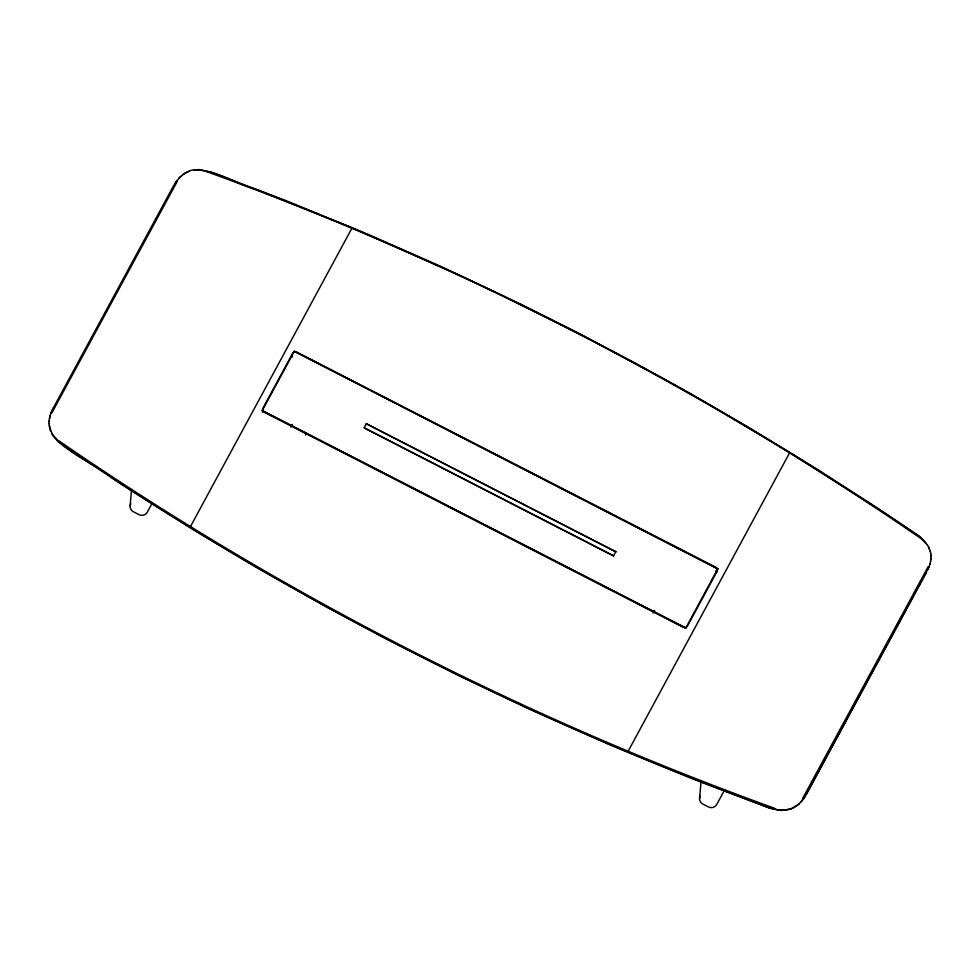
<?xml version="1.0" encoding="UTF-8"?>
<svg xmlns="http://www.w3.org/2000/svg" width="980" height="980" viewBox="0 0 980 980"><rect width="100%" height="100%" fill="white"/><g stroke="black" fill="none" stroke-linecap="round" stroke-linejoin="round"><path stroke-width="1.47" d="M49 423.752L49.086 420.984M930.914 559.017L931 556.248M130.12 505.95L131.565 489.522M262.224 410.62L685.78 628.033L262.224 410.62L294.282 351.257L717.826 568.865L294.282 351.257M305.687 435.047L305.907 432.45M364.18 427.966L613.615 556.003M366.398 423.875L615.832 551.899M699.573 798.247L701.092 780.84M49.061 421.241L50.029 415.777M930.571 561.589L930.939 558.759M49.404 418.668L50.899 413.082M929.971 564.223L930.596 561.332M929.995 563.966L927.962 569.662M50.874 413.352L52.038 410.338M51.891 412.813L177.319 181.251M928.158 566.661L802.73 798.235M929.126 566.648L806.405 794.29M52.014 410.596L53.447 407.521M53.422 407.778L173.595 185.71M152.365 502.777L147.27 512.185A6.113 5.929 5 0 1 139.025 514.647L133.378 511.744A6.113 5.929 5 0 1 130.793 503.732M290.913 427.096L292.371 424.413M366.434 423.483L364.205 427.77L613.627 555.807L615.869 551.52M653.109 613.051L654.567 610.369M685.78 628.033L717.838 568.67M724.722 789.709L716.711 804.494A6.113 5.929 5 0 1 708.467 806.944L702.819 804.041A6.113 5.929 5 0 1 700.247 796.03M926.578 572.222L804.825 797.01L801.334 801.701M173.57 185.967L176.865 180.516M175.163 183.248L180.553 176.327M804.837 796.752L799.447 803.673L790.897 809.064L780.742 810.46L768.994 807.851L694.183 779.406L611.14 745.327L529.286 709.067L457.525 674.987L386.696 639.181L325.495 606.436L256.429 567.396L196.76 531.809L129.446 489.522L63.063 445.496L58.114 441.637L52.687 435.39L49.221 425.945M178.642 178.556L184.632 173.129L191.492 170.214L199.258 169.54L211.006 172.149L285.817 200.594L368.86 234.673L441.674 266.805L522.475 305.013L575.677 331.705L637.098 364.07L689.161 392.87L749.235 427.697L817.014 469.126L875.557 506.783L919.546 536.403L927.288 544.868M799.472 803.416C788.704 814.429 771.799 809.786 759.61 804.139C722.125 790.26 684.885 775.707 647.927 760.48C574.39 730.173 501.968 697.16 430.882 661.5C356.99 624.444 284.555 584.509 213.75 541.854C179.708 521.323 146.044 500.18 112.786 478.412C93.137 462.585 66.517 453.691 51.438 432.927M182.513 174.869L189.091 171.194M193.967 170.006C216.114 169.54 235.641 183.713 256.515 189.471M205.298 171.145C458.077 262.456 699.463 386.145 920.918 538.473M774.739 808.341C521.96 717.017 280.586 593.329 59.131 441.012M257.85 189.985L349.174 226.625M350.485 227.176L458.42 274.768M459.706 275.368L495.647 292.297M496.934 292.91L584.472 336.507L663.166 378.611M351.869 228.316L190.5 526.505M789.537 452.968L628.18 751.17M366.422 423.679L615.844 551.703M664.403 379.297L671.839 383.425M673.076 384.111L706.372 402.939M707.597 403.65L714.971 407.888M716.196 408.599L790.48 452.907M791.693 453.642L882.649 511.756M883.838 512.54L900.412 523.59M901.588 524.386L919.522 536.66L925.757 542.724M927.313 544.611L929.567 549.339M928.587 546.816L930.302 551.667M50.409 430.918L49.025 423.495M930.326 551.409L930.78 554.055M930.804 553.798L930.976 556.505M262.395 412.237A3.185 3.087 5 0 1 262.689 411.478M715.78 570.789A3.185 3.087 5 0 1 716.833 572.026M292.273 356.855A3.185 3.087 5 0 1 292.493 356.512M292.567 353.486L262.983 408.096A3.185 3.087 5 0 0 264.331 412.286L683.17 627.286A3.185 3.087 5 0 0 687.482 626L717.066 571.377A3.185 3.087 5 0 0 715.719 567.2L296.867 352.2A3.185 3.087 5 0 0 292.567 353.486"/></g></svg>
